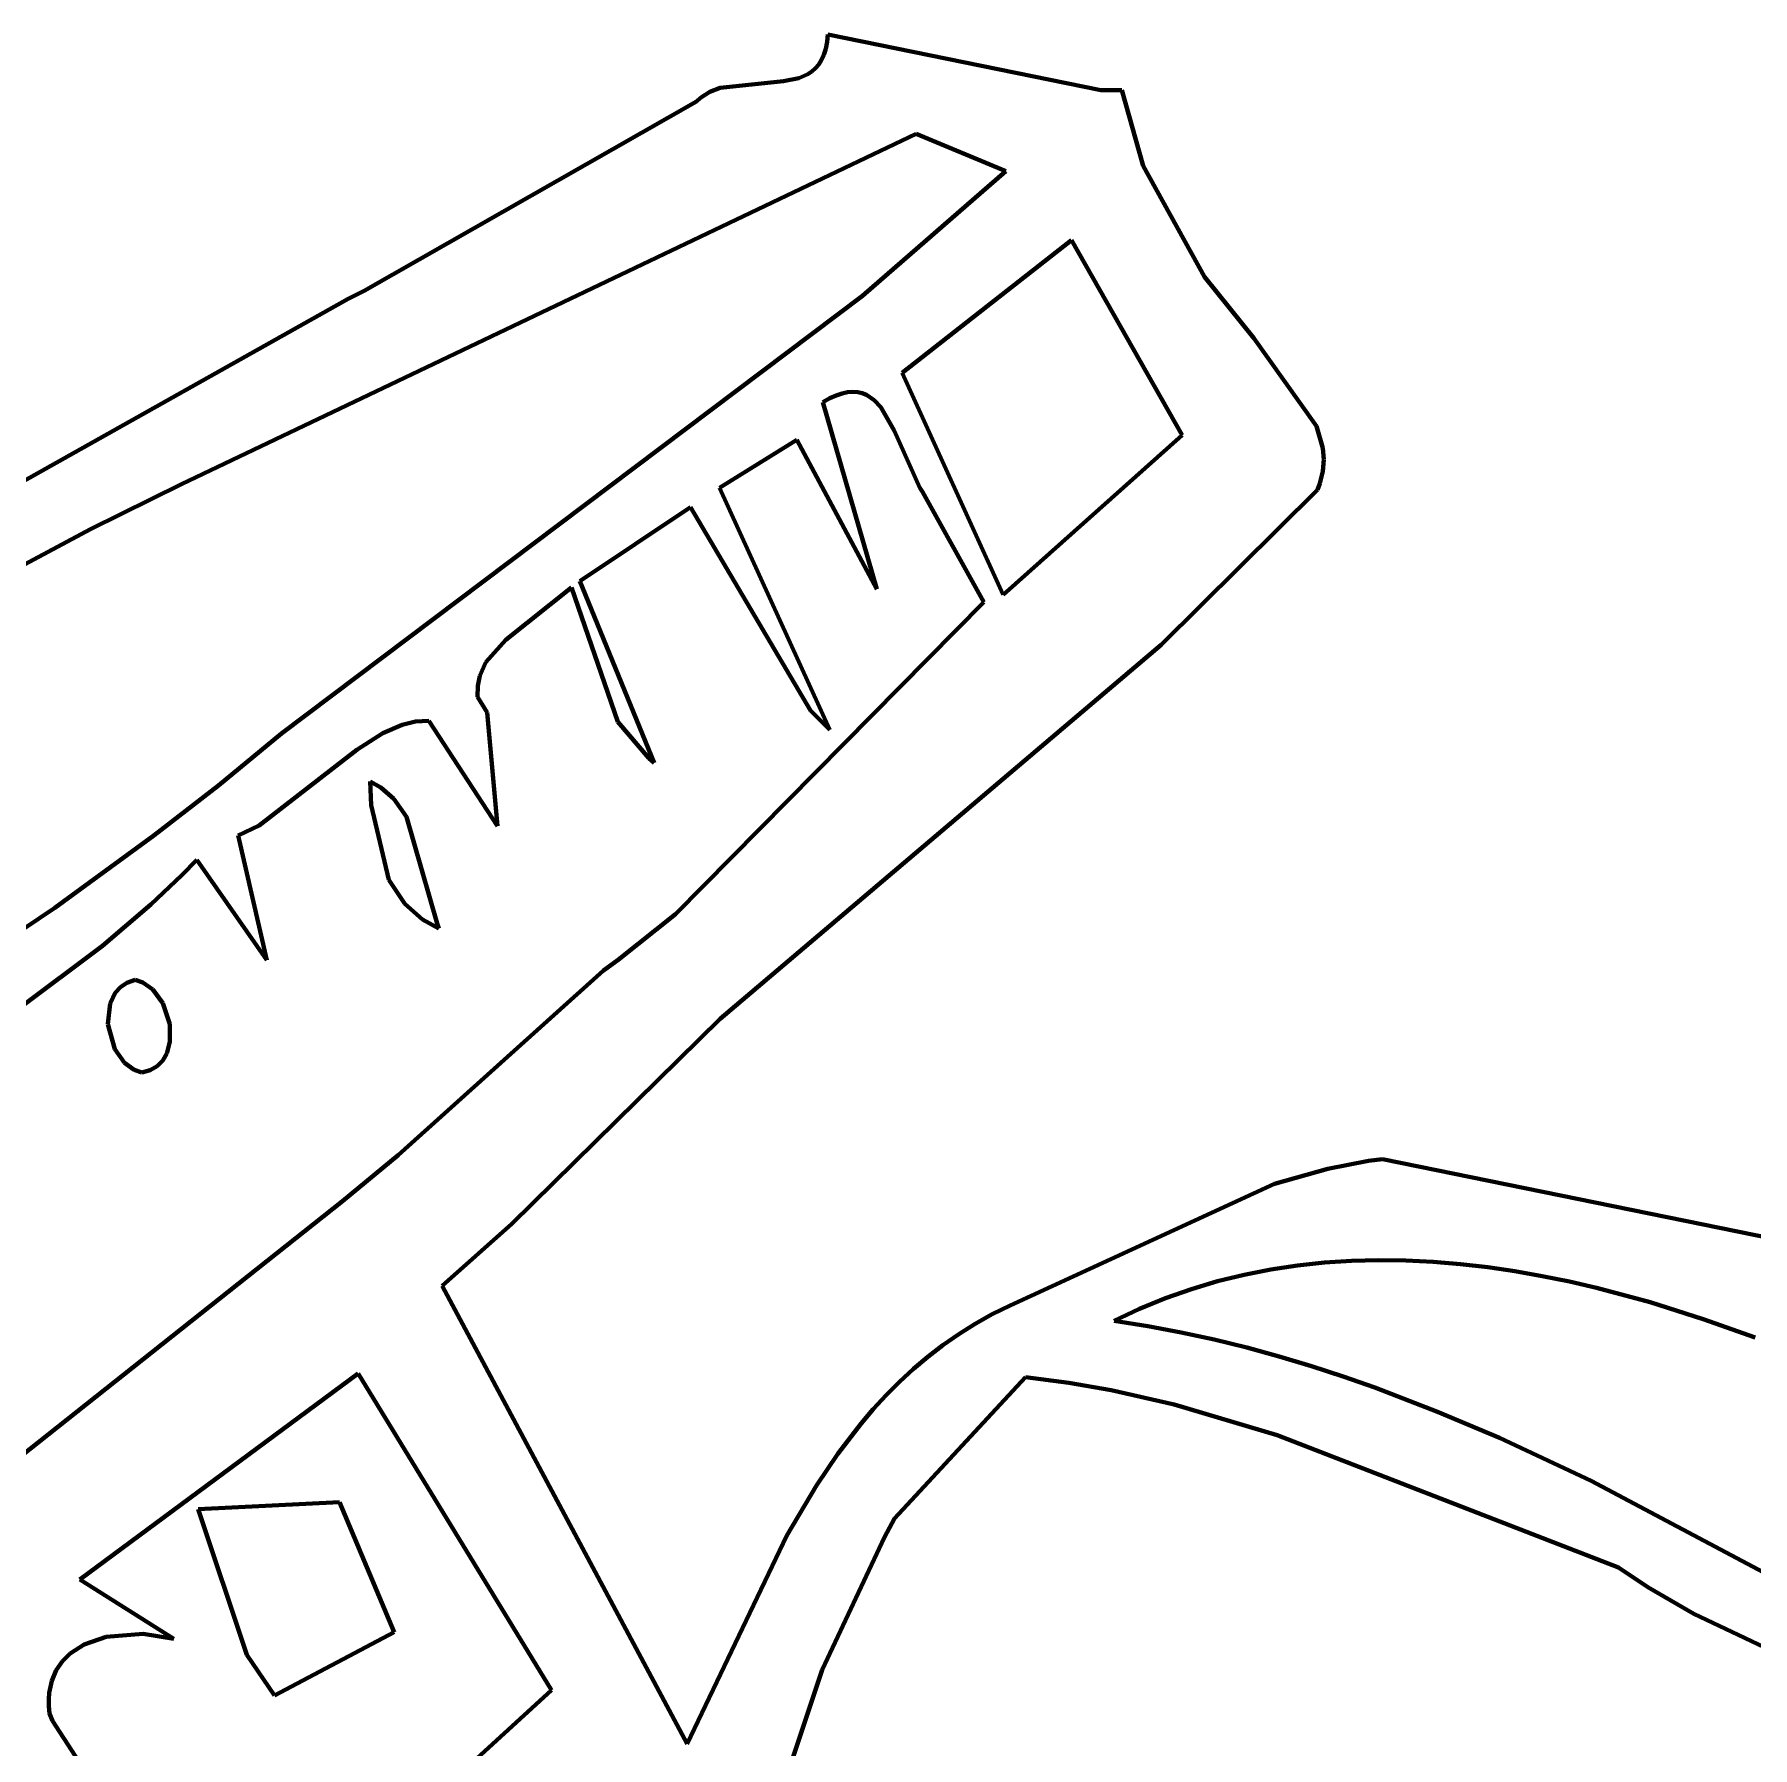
# Model space of a CAD drawing. Header units: millimetres. Extents: x 0 to 14.2, y 0 to 19.5.
# Drawn here: x 5.494 to 6.316, y 16.971 to 17.791 of the extents above; entities that cross this region are included whole.
import ezdxf

# ---------------------------------------------------------------- set-up
doc = ezdxf.new("R2010")
doc.units = ezdxf.units.MM
doc.layers.add('color#010101ff', color=7, linetype='CONTINUOUS', lineweight=100)
doc.layers.add('color#fdfdfdff', color=7, linetype='CONTINUOUS', lineweight=100)

msp = doc.modelspace()

# ---------------------------------------------------------------- linework, layer by layer
at = {"layer": 'color#010101ff'}
for p, q in [((5.87326, 17.78728), (5.87362, 17.79093)), ((5.87362, 17.79093), (6.00423, 17.76422)), ((5.87061, 17.77872), (5.87174, 17.7812)), ((5.87174, 17.7812), (5.87262, 17.78404)), ((5.87262, 17.78404), (5.87326, 17.78728)), ((5.85972, 17.77002), (5.86403, 17.77192)), ((5.86403, 17.77192), (5.86596, 17.7732)), ((5.86596, 17.7732), (5.8677, 17.77475)), ((5.8677, 17.77475), (5.86926, 17.77658)), ((5.86926, 17.77658), (5.87061, 17.77872)), ((5.81716, 17.76346), (5.82209, 17.76539)), ((5.82209, 17.76539), (5.85232, 17.76848)), ((5.85232, 17.76848), (5.85972, 17.77002)), ((6.00423, 17.76422), (6.01423, 17.76425)), ((6.01423, 17.76425), (6.02458, 17.72805)), ((5.65173, 17.66813), (5.81072, 17.75873)), ((5.81072, 17.75873), (5.81272, 17.76059)), ((5.81272, 17.76059), (5.81716, 17.76346)), ((5.91591, 17.74338), (5.56418, 17.57566)), ((5.95872, 17.72539), (5.91591, 17.74338)), ((5.89012, 17.66582), (5.95872, 17.72539)), ((6.02458, 17.72805), (6.05392, 17.6749)), ((5.99021, 17.69241), (5.90917, 17.62892)), ((6.04323, 17.59912), (5.99021, 17.69241)), ((6.05392, 17.6749), (6.07746, 17.64551)), ((5.61214, 17.45627), (5.89012, 17.66582)), ((5.64406, 17.66432), (5.65173, 17.66813)), ((5.47228, 17.56793), (5.64406, 17.66432)), ((6.07746, 17.64551), (6.1074, 17.60343)), ((5.90917, 17.62892), (5.95755, 17.52275)), ((5.87448, 17.61676), (5.87122, 17.61496)), ((5.87754, 17.61812), (5.87448, 17.61676)), ((5.88041, 17.61906), (5.87754, 17.61812)), ((5.88308, 17.61961), (5.88041, 17.61906)), ((5.88558, 17.61979), (5.88308, 17.61961)), ((5.8879, 17.61962), (5.88558, 17.61979)), ((5.89008, 17.61913), (5.8879, 17.61962)), ((5.8921, 17.61833), (5.89008, 17.61913)), ((5.89575, 17.61593), (5.8921, 17.61833)), ((5.89894, 17.61258), (5.89575, 17.61593)), ((5.87122, 17.61496), (5.89701, 17.52545)), ((5.90542, 17.60132), (5.89894, 17.61258)), ((5.91762, 17.57384), (5.90542, 17.60132)), ((6.1074, 17.60343), (6.11053, 17.59296)), ((5.85869, 17.59691), (5.82173, 17.57382)), ((5.89701, 17.52545), (5.85869, 17.59691)), ((5.95755, 17.52275), (6.04323, 17.59912)), ((6.11053, 17.59296), (6.11097, 17.58748)), ((6.11097, 17.58748), (6.11053, 17.58183)), ((5.56418, 17.57566), (5.52073, 17.5541)), ((6.10909, 17.57599), (6.10796, 17.57299)), ((6.11053, 17.58183), (6.10909, 17.57599)), ((5.82173, 17.57382), (5.87458, 17.45804)), ((5.91894, 17.57192), (5.91762, 17.57384)), ((5.94826, 17.51918), (5.91894, 17.57192)), ((6.10796, 17.57299), (6.03307, 17.49879)), ((5.80783, 17.56472), (5.75491, 17.5292)), ((5.86522, 17.46738), (5.80783, 17.56472)), ((5.52073, 17.5541), (5.32019, 17.44726)), ((5.75097, 17.52617), (5.71947, 17.50122)), ((5.77316, 17.46193), (5.75097, 17.52617)), ((5.75491, 17.5292), (5.7904, 17.44233)), ((5.8007, 17.36986), (5.94826, 17.51918)), ((5.71947, 17.50122), (5.70988, 17.49041)), ((6.03307, 17.49879), (5.82212, 17.31977)), ((5.70988, 17.49041), (5.70699, 17.48396)), ((5.70601, 17.47915), (5.70589, 17.47386)), ((5.70699, 17.48396), (5.70601, 17.47915)), ((5.70589, 17.47386), (5.7105, 17.46641)), ((5.66988, 17.46052), (5.66054, 17.45646)), ((5.6762, 17.46203), (5.66988, 17.46052)), ((5.68259, 17.46242), (5.6762, 17.46203)), ((5.71545, 17.41193), (5.68259, 17.46242)), ((5.7105, 17.46641), (5.71545, 17.41193)), ((5.78788, 17.44452), (5.77316, 17.46193)), ((5.87458, 17.45804), (5.86522, 17.46738)), ((5.5819, 17.43141), (5.61214, 17.45627)), ((5.66054, 17.45646), (5.64822, 17.44852)), ((5.64822, 17.44852), (5.60135, 17.41228)), ((5.7904, 17.44233), (5.78788, 17.44452)), ((5.55102, 17.40744), (5.5819, 17.43141)), ((5.65458, 17.43336), (5.65966, 17.43047)), ((5.65498, 17.42201), (5.65458, 17.43336)), ((5.65966, 17.43047), (5.66589, 17.42512)), ((5.66355, 17.38626), (5.65498, 17.42201)), ((5.66589, 17.42512), (5.67201, 17.41642)), ((5.60135, 17.41228), (5.59143, 17.40749)), ((5.67201, 17.41642), (5.68654, 17.36542)), ((5.50369, 17.37286), (5.55102, 17.40744)), ((5.59143, 17.40749), (5.60503, 17.34776)), ((5.57153, 17.39592), (5.56438, 17.38859)), ((5.60503, 17.34776), (5.57153, 17.39592)), ((5.56438, 17.38859), (5.54962, 17.37451)), ((5.6712, 17.37482), (5.66355, 17.38626)), ((5.27603, 17.22081), (5.50369, 17.37286)), ((5.54962, 17.37451), (5.52646, 17.35468)), ((5.67962, 17.36733), (5.6712, 17.37482)), ((5.7733, 17.34803), (5.8007, 17.36986)), ((5.68746, 17.36292), (5.67962, 17.36733)), ((5.68654, 17.36542), (5.68746, 17.36292)), ((5.52646, 17.35468), (5.48575, 17.32429)), ((5.76619, 17.34286), (5.7733, 17.34803)), ((5.535, 17.3349), (5.53815, 17.33704)), ((5.53815, 17.33704), (5.54201, 17.33842)), ((5.54201, 17.33842), (5.5457, 17.33721)), ((5.5457, 17.33721), (5.5505, 17.33386)), ((5.66798, 17.25447), (5.76619, 17.34286)), ((5.53005, 17.32705), (5.53253, 17.33213)), ((5.53253, 17.33213), (5.535, 17.3349)), ((5.5505, 17.33386), (5.55538, 17.32728)), ((5.52898, 17.31713), (5.53005, 17.32705)), ((5.55538, 17.32728), (5.55866, 17.31713)), ((5.82212, 17.31977), (5.7224, 17.22161)), ((5.53227, 17.30519), (5.52898, 17.31713)), ((5.55866, 17.31713), (5.55874, 17.30879)), ((5.53693, 17.29874), (5.53227, 17.30519)), ((5.55874, 17.30879), (5.55716, 17.30311)), ((5.54159, 17.29538), (5.53693, 17.29874)), ((5.54519, 17.29408), (5.54159, 17.29538)), ((5.54931, 17.2952), (5.54519, 17.29408)), ((5.55265, 17.29717), (5.54931, 17.2952)), ((5.55526, 17.29985), (5.55265, 17.29717)), ((5.55716, 17.30311), (5.55526, 17.29985)), ((5.64131, 17.23256), (5.66798, 17.25447)), ((6.08743, 17.24082), (6.11284, 17.24803)), ((6.11284, 17.24803), (6.1324, 17.25173)), ((6.1324, 17.25173), (6.13903, 17.25259)), ((6.13903, 17.25259), (6.32628, 17.21448)), ((5.96084, 17.1826), (6.08743, 17.24082)), ((5.37452, 17.02097), (5.64131, 17.23256)), ((5.7224, 17.22161), (5.68905, 17.19203)), ((6.07283, 17.1973), (6.06017, 17.19418)), ((6.08558, 17.19982), (6.07283, 17.1973)), ((6.09841, 17.20175), (6.08558, 17.19982)), ((6.1113, 17.20313), (6.09841, 17.20175)), ((6.12425, 17.20397), (6.1113, 17.20313)), ((6.13724, 17.20429), (6.12425, 17.20397)), ((6.15027, 17.20412), (6.13724, 17.20429)), ((6.16332, 17.20348), (6.15027, 17.20412)), ((6.17638, 17.2024), (6.16332, 17.20348)), ((6.18944, 17.20088), (6.17638, 17.2024)), ((6.20248, 17.19896), (6.18944, 17.20088)), ((6.2155, 17.19666), (6.20248, 17.19896)), ((6.22849, 17.194), (6.2155, 17.19666)), ((5.68905, 17.19203), (5.80619, 16.97275)), ((6.04761, 17.19043), (6.03516, 17.18603)), ((6.06017, 17.19418), (6.04761, 17.19043)), ((6.24143, 17.191), (6.22849, 17.194)), ((6.26713, 17.18408), (6.24143, 17.191)), ((5.95229, 17.1784), (5.96084, 17.1826)), ((6.02284, 17.18097), (6.01065, 17.17521)), ((6.03516, 17.18603), (6.02284, 17.18097)), ((6.29252, 17.17607), (6.26713, 17.18408)), ((5.93623, 17.16889), (5.94409, 17.17382)), ((5.94409, 17.17382), (5.95229, 17.1784)), ((6.01065, 17.17521), (6.02674, 17.17267)), ((6.02674, 17.17267), (6.04268, 17.16967)), ((6.31749, 17.16716), (6.29252, 17.17607)), ((5.92146, 17.15806), (5.92869, 17.16363)), ((5.92869, 17.16363), (5.93623, 17.16889)), ((6.04268, 17.16967), (6.05847, 17.16624)), ((6.05847, 17.16624), (6.07413, 17.16239)), ((5.91453, 17.15218), (5.92146, 17.15806)), ((6.07413, 17.16239), (6.08965, 17.15814)), ((6.08965, 17.15814), (6.10504, 17.15353)), ((5.64882, 17.14998), (5.51564, 17.05135)), ((5.74136, 16.99844), (5.64882, 17.14998)), ((5.9682, 17.14818), (5.90549, 17.08054)), ((5.90787, 17.14602), (5.91453, 17.15218)), ((5.98888, 17.14558), (5.9682, 17.14818)), ((6.10504, 17.15353), (6.12031, 17.14856)), ((6.12031, 17.14856), (6.13547, 17.14325)), ((5.89536, 17.13292), (5.90149, 17.1396)), ((5.90149, 17.1396), (5.90787, 17.14602)), ((6.00928, 17.14206), (5.98888, 17.14558)), ((6.03942, 17.13523), (6.00928, 17.14206)), ((6.13547, 17.14325), (6.16546, 17.13174)), ((5.88948, 17.12601), (5.89536, 17.13292)), ((6.08866, 17.1205), (6.03942, 17.13523)), ((6.16546, 17.13174), (6.19507, 17.11916)), ((5.87839, 17.11156), (5.88948, 17.12601)), ((6.25199, 17.05712), (6.08866, 17.1205)), ((6.19507, 17.11916), (6.23889, 17.09864)), ((5.86811, 17.09638), (5.87839, 17.11156)), ((6.23889, 17.09864), (6.43853, 16.9927)), ((5.85398, 17.07253), (5.86811, 17.09638)), ((5.5723, 17.08514), (5.6398, 17.0885)), ((5.59556, 17.01535), (5.5723, 17.08514)), ((5.6398, 17.0885), (5.66598, 17.02622)), ((5.90549, 17.08054), (5.90076, 17.07169)), ((5.80619, 16.97275), (5.85398, 17.07253)), ((5.90076, 17.07169), (5.87082, 17.00826)), ((6.26608, 17.04769), (6.25199, 17.05712)), ((5.51564, 17.05135), (5.56059, 17.02306)), ((6.28801, 17.03493), (6.26608, 17.04769)), ((6.40299, 16.98062), (6.28801, 17.03493)), ((5.52827, 17.02405), (5.51772, 17.02038)), ((5.54592, 17.02538), (5.52827, 17.02405)), ((5.56059, 17.02306), (5.54592, 17.02538)), ((5.66598, 17.02622), (5.60882, 16.99597)), ((5.51101, 17.01605), (5.5073, 17.01237)), ((5.51772, 17.02038), (5.51101, 17.01605)), ((5.60882, 16.99597), (5.59556, 17.01535)), ((5.50432, 17.00802), (5.50216, 17.00299)), ((5.5073, 17.01237), (5.50432, 17.00802)), ((5.87082, 17.00826), (5.8046, 16.80856)), ((5.50216, 17.00299), (5.50092, 16.99725)), ((5.50092, 16.99725), (5.50069, 16.99411)), ((5.50069, 16.99411), (5.50072, 16.99078)), ((5.50072, 16.99078), (5.50103, 16.98727)), ((5.6232, 16.8906), (5.74136, 16.99844)), ((5.50103, 16.98727), (5.50256, 16.98376)), ((5.50256, 16.98376), (5.54235, 16.92235))]:
    msp.add_line(p, q, dxfattribs=at)
at = {"layer": 'color#fdfdfdff'}
for p, q in [((5.87362, 17.79093), (5.87326, 17.78728)), ((6.00423, 17.76422), (5.87362, 17.79093)), ((5.87174, 17.7812), (5.87061, 17.77872)), ((5.87262, 17.78404), (5.87174, 17.7812)), ((5.87326, 17.78728), (5.87262, 17.78404)), ((5.86403, 17.77192), (5.85972, 17.77002)), ((5.86596, 17.7732), (5.86403, 17.77192)), ((5.8677, 17.77475), (5.86596, 17.7732)), ((5.86926, 17.77658), (5.8677, 17.77475)), ((5.87061, 17.77872), (5.86926, 17.77658)), ((5.82209, 17.76539), (5.81716, 17.76346)), ((5.85232, 17.76848), (5.82209, 17.76539)), ((5.85972, 17.77002), (5.85232, 17.76848)), ((6.01423, 17.76425), (6.00423, 17.76422)), ((6.02458, 17.72805), (6.01423, 17.76425)), ((5.81072, 17.75873), (5.65173, 17.66813)), ((5.81272, 17.76059), (5.81072, 17.75873)), ((5.81716, 17.76346), (5.81272, 17.76059)), ((5.56418, 17.57566), (5.91591, 17.74338)), ((5.91591, 17.74338), (5.95872, 17.72539)), ((5.95872, 17.72539), (5.89012, 17.66582)), ((6.05392, 17.6749), (6.02458, 17.72805)), ((5.90917, 17.62892), (5.99021, 17.69241)), ((5.99021, 17.69241), (6.04323, 17.59912)), ((6.07746, 17.64551), (6.05392, 17.6749)), ((5.89012, 17.66582), (5.61214, 17.45627)), ((5.65173, 17.66813), (5.64406, 17.66432)), ((5.64406, 17.66432), (5.47228, 17.56793)), ((6.1074, 17.60343), (6.07746, 17.64551)), ((5.95755, 17.52275), (5.90917, 17.62892)), ((5.87122, 17.61496), (5.87448, 17.61676)), ((5.87448, 17.61676), (5.87754, 17.61812)), ((5.87754, 17.61812), (5.88041, 17.61906)), ((5.88041, 17.61906), (5.88308, 17.61961)), ((5.88308, 17.61961), (5.88558, 17.61979)), ((5.88558, 17.61979), (5.8879, 17.61962)), ((5.8879, 17.61962), (5.89008, 17.61913)), ((5.89008, 17.61913), (5.8921, 17.61833)), ((5.8921, 17.61833), (5.89575, 17.61593)), ((5.89575, 17.61593), (5.89894, 17.61258)), ((5.89701, 17.52545), (5.87122, 17.61496)), ((5.89894, 17.61258), (5.90542, 17.60132)), ((5.90542, 17.60132), (5.91762, 17.57384)), ((6.11053, 17.59296), (6.1074, 17.60343)), ((5.82173, 17.57382), (5.85869, 17.59691)), ((5.85869, 17.59691), (5.89701, 17.52545)), ((6.04323, 17.59912), (5.95755, 17.52275)), ((6.11097, 17.58748), (6.11053, 17.59296)), ((6.11053, 17.58183), (6.11097, 17.58748)), ((5.52073, 17.5541), (5.56418, 17.57566)), ((6.10796, 17.57299), (6.10909, 17.57599)), ((6.10909, 17.57599), (6.11053, 17.58183)), ((5.87458, 17.45804), (5.82173, 17.57382)), ((5.91762, 17.57384), (5.91894, 17.57192)), ((5.91894, 17.57192), (5.94826, 17.51918)), ((6.03307, 17.49879), (6.10796, 17.57299)), ((5.75491, 17.5292), (5.80783, 17.56472)), ((5.80783, 17.56472), (5.86522, 17.46738)), ((5.32019, 17.44726), (5.52073, 17.5541)), ((5.71947, 17.50122), (5.75097, 17.52617)), ((5.75097, 17.52617), (5.77316, 17.46193)), ((5.7904, 17.44233), (5.75491, 17.5292)), ((5.94826, 17.51918), (5.8007, 17.36986)), ((5.70988, 17.49041), (5.71947, 17.50122)), ((5.82212, 17.31977), (6.03307, 17.49879)), ((5.70699, 17.48396), (5.70988, 17.49041)), ((5.70589, 17.47386), (5.70601, 17.47915)), ((5.70601, 17.47915), (5.70699, 17.48396)), ((5.7105, 17.46641), (5.70589, 17.47386)), ((5.66054, 17.45646), (5.66988, 17.46052)), ((5.66988, 17.46052), (5.6762, 17.46203)), ((5.6762, 17.46203), (5.68259, 17.46242)), ((5.68259, 17.46242), (5.71545, 17.41193)), ((5.71545, 17.41193), (5.7105, 17.46641)), ((5.77316, 17.46193), (5.78788, 17.44452)), ((5.86522, 17.46738), (5.87458, 17.45804)), ((5.61214, 17.45627), (5.5819, 17.43141)), ((5.64822, 17.44852), (5.66054, 17.45646)), ((5.60135, 17.41228), (5.64822, 17.44852)), ((5.78788, 17.44452), (5.7904, 17.44233)), ((5.5819, 17.43141), (5.55102, 17.40744)), ((5.65458, 17.43336), (5.65498, 17.42201)), ((5.65966, 17.43047), (5.65458, 17.43336)), ((5.66589, 17.42512), (5.65966, 17.43047)), ((5.65498, 17.42201), (5.66355, 17.38626)), ((5.67201, 17.41642), (5.66589, 17.42512)), ((5.59143, 17.40749), (5.60135, 17.41228)), ((5.68654, 17.36542), (5.67201, 17.41642)), ((5.55102, 17.40744), (5.50369, 17.37286)), ((5.60503, 17.34776), (5.59143, 17.40749)), ((5.56438, 17.38859), (5.57153, 17.39592)), ((5.57153, 17.39592), (5.60503, 17.34776)), ((5.54962, 17.37451), (5.56438, 17.38859)), ((5.66355, 17.38626), (5.6712, 17.37482)), ((5.50369, 17.37286), (5.27603, 17.22081)), ((5.52646, 17.35468), (5.54962, 17.37451)), ((5.6712, 17.37482), (5.67962, 17.36733)), ((5.8007, 17.36986), (5.7733, 17.34803)), ((5.67962, 17.36733), (5.68746, 17.36292)), ((5.68746, 17.36292), (5.68654, 17.36542)), ((5.48575, 17.32429), (5.52646, 17.35468)), ((5.7733, 17.34803), (5.76619, 17.34286)), ((5.53815, 17.33704), (5.535, 17.3349)), ((5.54201, 17.33842), (5.53815, 17.33704)), ((5.5457, 17.33721), (5.54201, 17.33842)), ((5.5505, 17.33386), (5.5457, 17.33721)), ((5.76619, 17.34286), (5.66798, 17.25447)), ((5.53253, 17.33213), (5.53005, 17.32705)), ((5.535, 17.3349), (5.53253, 17.33213)), ((5.55538, 17.32728), (5.5505, 17.33386)), ((5.53005, 17.32705), (5.52898, 17.31713)), ((5.55866, 17.31713), (5.55538, 17.32728)), ((5.7224, 17.22161), (5.82212, 17.31977)), ((5.52898, 17.31713), (5.53227, 17.30519)), ((5.55874, 17.30879), (5.55866, 17.31713)), ((5.53227, 17.30519), (5.53693, 17.29874)), ((5.55716, 17.30311), (5.55874, 17.30879)), ((5.53693, 17.29874), (5.54159, 17.29538)), ((5.54159, 17.29538), (5.54519, 17.29408)), ((5.54519, 17.29408), (5.54931, 17.2952)), ((5.54931, 17.2952), (5.55265, 17.29717)), ((5.55265, 17.29717), (5.55526, 17.29985)), ((5.55526, 17.29985), (5.55716, 17.30311)), ((5.66798, 17.25447), (5.64131, 17.23256)), ((6.11284, 17.24803), (6.08743, 17.24082)), ((6.1324, 17.25173), (6.11284, 17.24803)), ((6.13903, 17.25259), (6.1324, 17.25173)), ((6.32628, 17.21448), (6.13903, 17.25259)), ((6.08743, 17.24082), (5.96084, 17.1826)), ((5.64131, 17.23256), (5.37452, 17.02097)), ((5.68905, 17.19203), (5.7224, 17.22161)), ((6.06017, 17.19418), (6.07283, 17.1973)), ((6.07283, 17.1973), (6.08558, 17.19982)), ((6.08558, 17.19982), (6.09841, 17.20175)), ((6.09841, 17.20175), (6.1113, 17.20313)), ((6.1113, 17.20313), (6.12425, 17.20397)), ((6.12425, 17.20397), (6.13724, 17.20429)), ((6.13724, 17.20429), (6.15027, 17.20412)), ((6.15027, 17.20412), (6.16332, 17.20348)), ((6.16332, 17.20348), (6.17638, 17.2024)), ((6.17638, 17.2024), (6.18944, 17.20088)), ((6.18944, 17.20088), (6.20248, 17.19896)), ((6.20248, 17.19896), (6.2155, 17.19666)), ((6.2155, 17.19666), (6.22849, 17.194)), ((5.80619, 16.97275), (5.68905, 17.19203)), ((6.03516, 17.18603), (6.04761, 17.19043)), ((6.04761, 17.19043), (6.06017, 17.19418)), ((6.22849, 17.194), (6.24143, 17.191)), ((6.24143, 17.191), (6.26713, 17.18408)), ((5.96084, 17.1826), (5.95229, 17.1784)), ((6.01065, 17.17521), (6.02284, 17.18097)), ((6.02284, 17.18097), (6.03516, 17.18603)), ((6.26713, 17.18408), (6.29252, 17.17607)), ((5.94409, 17.17382), (5.93623, 17.16889)), ((5.95229, 17.1784), (5.94409, 17.17382)), ((6.02674, 17.17267), (6.01065, 17.17521)), ((6.04268, 17.16967), (6.02674, 17.17267)), ((6.29252, 17.17607), (6.31749, 17.16716)), ((5.92869, 17.16363), (5.92146, 17.15806)), ((5.93623, 17.16889), (5.92869, 17.16363)), ((6.05847, 17.16624), (6.04268, 17.16967)), ((6.07413, 17.16239), (6.05847, 17.16624)), ((5.92146, 17.15806), (5.91453, 17.15218)), ((6.08965, 17.15814), (6.07413, 17.16239)), ((6.10504, 17.15353), (6.08965, 17.15814)), ((5.51564, 17.05135), (5.64882, 17.14998)), ((5.64882, 17.14998), (5.74136, 16.99844)), ((5.90549, 17.08054), (5.9682, 17.14818)), ((5.91453, 17.15218), (5.90787, 17.14602)), ((5.9682, 17.14818), (5.98888, 17.14558)), ((6.12031, 17.14856), (6.10504, 17.15353)), ((6.13547, 17.14325), (6.12031, 17.14856)), ((5.90149, 17.1396), (5.89536, 17.13292)), ((5.90787, 17.14602), (5.90149, 17.1396)), ((5.98888, 17.14558), (6.00928, 17.14206)), ((6.00928, 17.14206), (6.03942, 17.13523)), ((6.16546, 17.13174), (6.13547, 17.14325)), ((5.89536, 17.13292), (5.88948, 17.12601)), ((6.03942, 17.13523), (6.08866, 17.1205)), ((6.19507, 17.11916), (6.16546, 17.13174)), ((5.88948, 17.12601), (5.87839, 17.11156)), ((6.08866, 17.1205), (6.25199, 17.05712)), ((6.23889, 17.09864), (6.19507, 17.11916)), ((5.87839, 17.11156), (5.86811, 17.09638)), ((6.43853, 16.9927), (6.23889, 17.09864)), ((5.86811, 17.09638), (5.85398, 17.07253)), ((5.6398, 17.0885), (5.5723, 17.08514)), ((5.5723, 17.08514), (5.59556, 17.01535)), ((5.66598, 17.02622), (5.6398, 17.0885)), ((5.90076, 17.07169), (5.90549, 17.08054)), ((5.85398, 17.07253), (5.80619, 16.97275)), ((5.87082, 17.00826), (5.90076, 17.07169)), ((6.25199, 17.05712), (6.26608, 17.04769)), ((5.56059, 17.02306), (5.51564, 17.05135)), ((6.26608, 17.04769), (6.28801, 17.03493)), ((6.28801, 17.03493), (6.40299, 16.98062)), ((5.51772, 17.02038), (5.52827, 17.02405)), ((5.52827, 17.02405), (5.54592, 17.02538)), ((5.54592, 17.02538), (5.56059, 17.02306)), ((5.60882, 16.99597), (5.66598, 17.02622)), ((5.5073, 17.01237), (5.51101, 17.01605)), ((5.51101, 17.01605), (5.51772, 17.02038)), ((5.59556, 17.01535), (5.60882, 16.99597)), ((5.50216, 17.00299), (5.50432, 17.00802)), ((5.50432, 17.00802), (5.5073, 17.01237)), ((5.8046, 16.80856), (5.87082, 17.00826)), ((5.50092, 16.99725), (5.50216, 17.00299)), ((5.50069, 16.99411), (5.50092, 16.99725)), ((5.50072, 16.99078), (5.50069, 16.99411)), ((5.50103, 16.98727), (5.50072, 16.99078)), ((5.74136, 16.99844), (5.6232, 16.8906)), ((5.50256, 16.98376), (5.50103, 16.98727)), ((5.54235, 16.92235), (5.50256, 16.98376))]:
    msp.add_line(p, q, dxfattribs=at)

doc.saveas('drawing.dxf')
